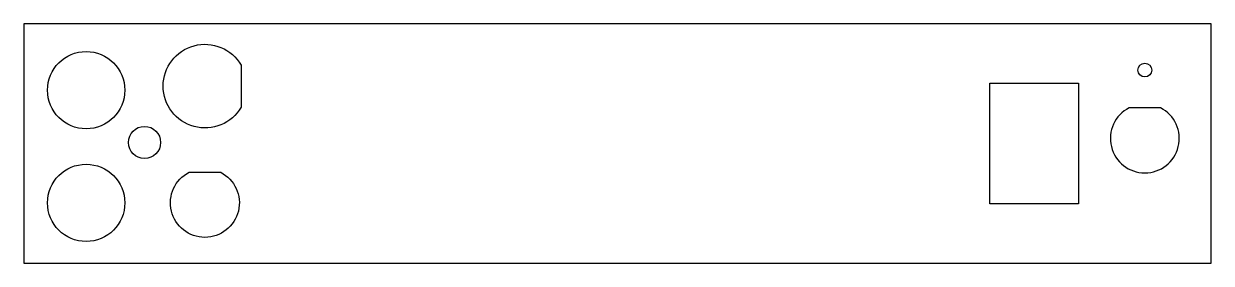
# Model space of a CAD drawing. Header units: millimetres. Extents: x -148 to 147, y -30 to 30.
import ezdxf

# ---------------------------------------------------------------- set-up
doc = ezdxf.new("R2010")
doc.units = ezdxf.units.MM

msp = doc.modelspace()

# ---------------------------------------------------------------- linework, layer by layer
for points in [[(-147.5, -29.75), (147.5, -29.75), (147.5, 29.75), (-147.5, 29.75)], [(114.5, 15), (114.5, -15), (92.5, -15), (92.5, 15)]]:
    msp.add_lwpolyline(points, close=True)
for points in [[(-93.49, 19.44), (-93.49, 9.06, -3.736847)], [(127.08, 8.85, 4.123106), (134.92, 8.85)], [(-106.42, -7.15), (-98.58, -7.15, -4.123106)]]:
    msp.add_lwpolyline(points, format="xyb", close=True)
for centre, radius in [((-132, 13.25), 9.6), ((131, 18.25), 1.7), ((-117.5, 0.25), 4), ((-132, -14.75), 9.6)]:
    msp.add_circle(centre, radius)

doc.saveas('drawing.dxf')
